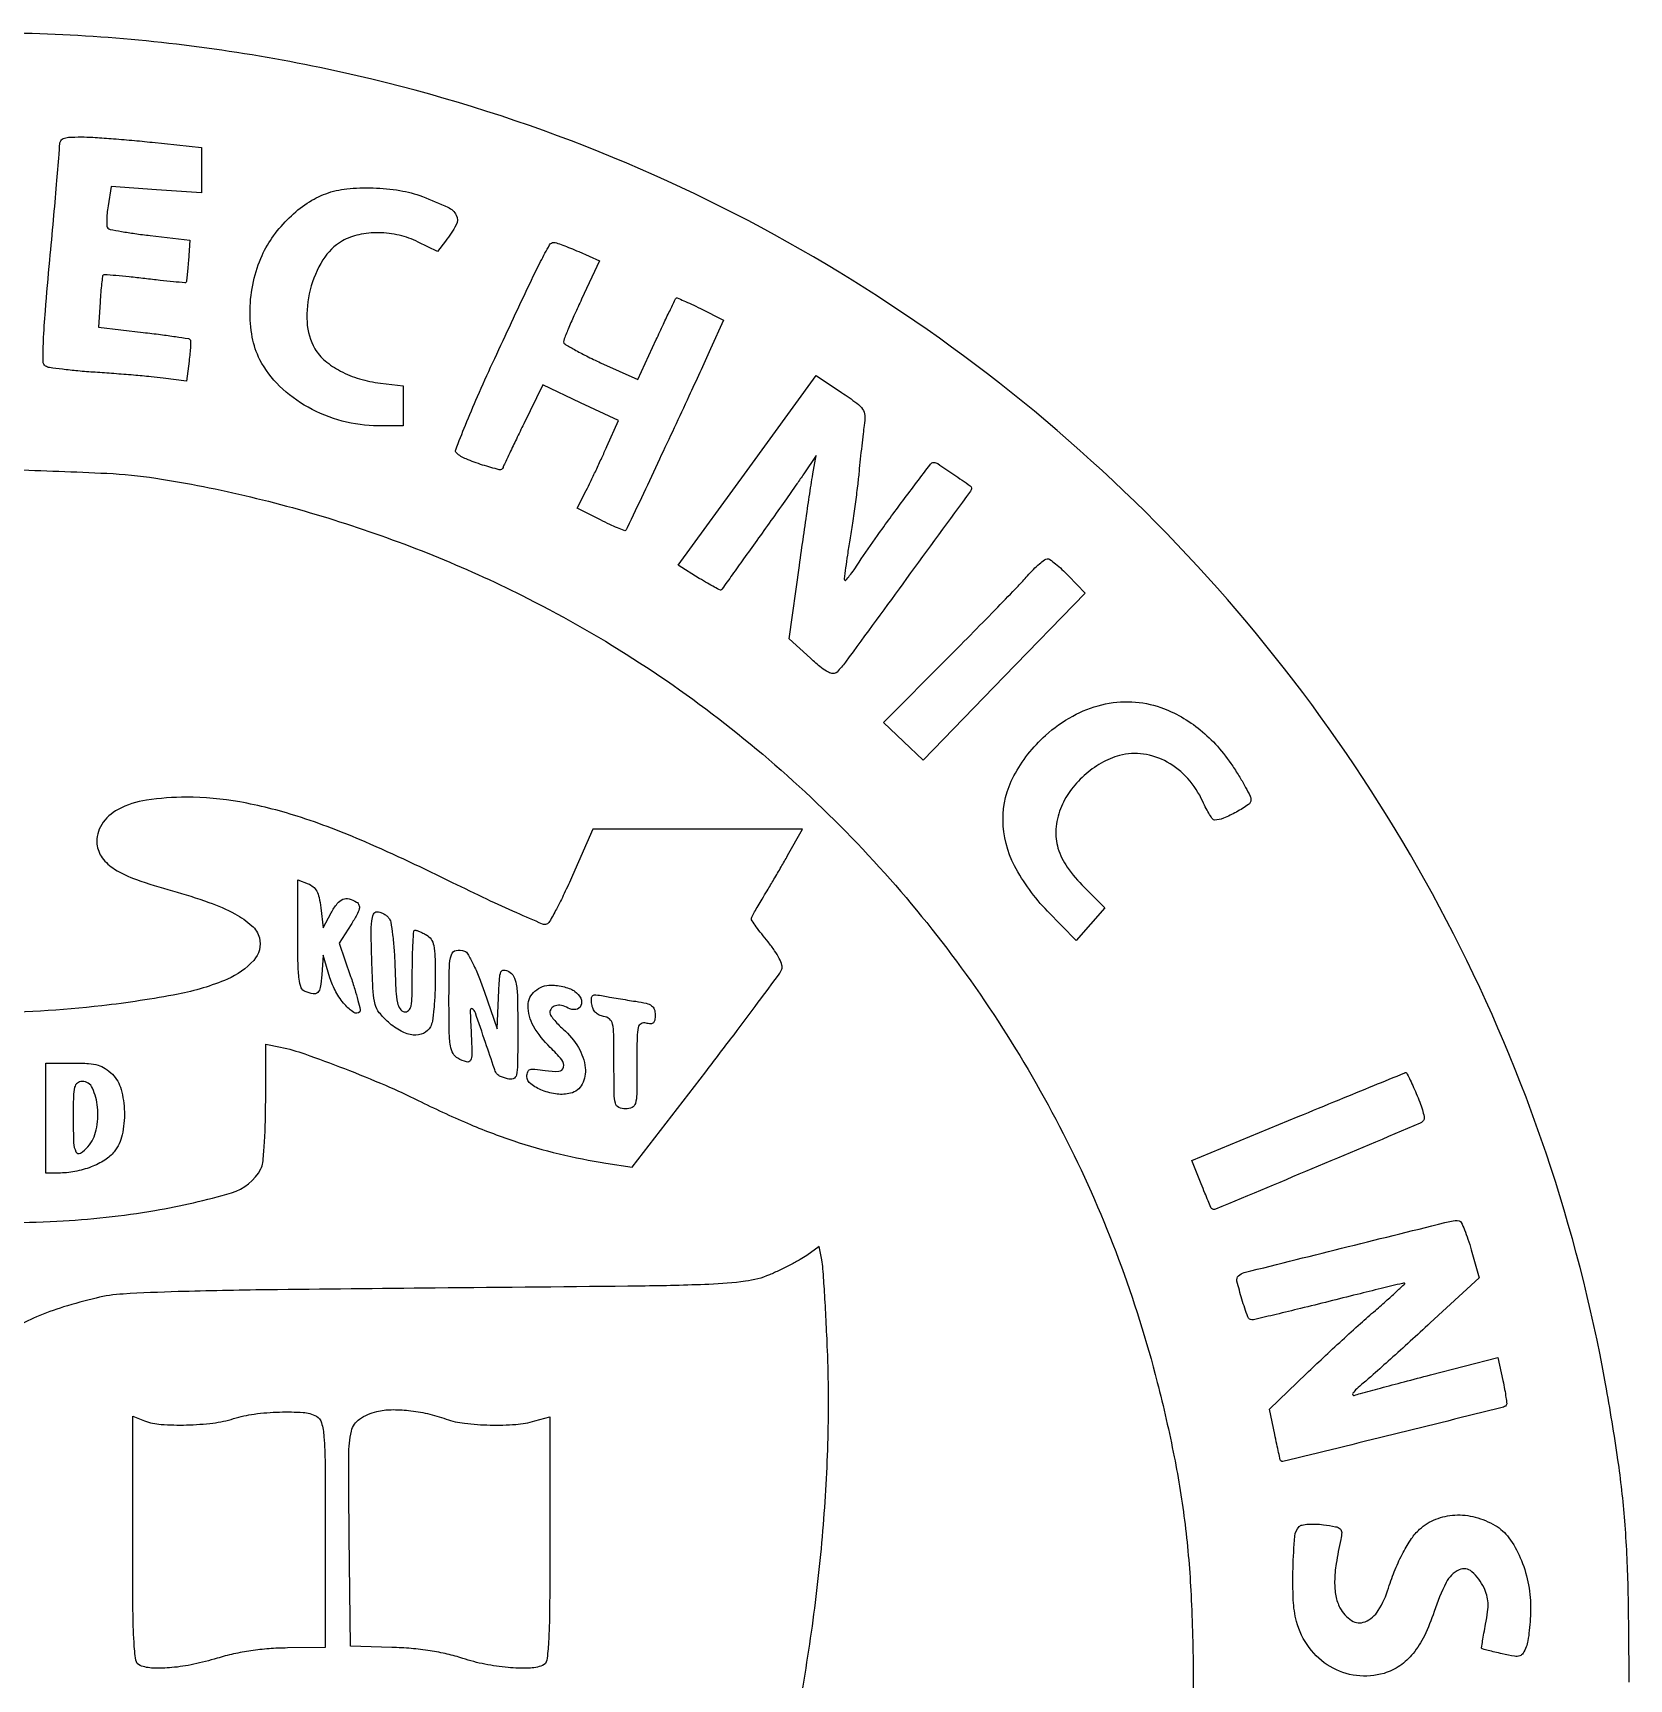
# Model space of a CAD drawing. Extents: x 64 to 2382, y 574 to 1294.
# Drawn here: x 434.2 to 782.5, y 934.6 to 1293.7 of the extents above; entities that cross this region are included whole.
import ezdxf

# ---------------------------------------------------------------- set-up
doc = ezdxf.new("R2010")
doc.units = 0

msp = doc.modelspace()

# ---------------------------------------------------------------- linework, layer by layer
for points in [[(782.5, 934, 0.005193), (782.285382, 954.661827, 0.014484), (781.564476, 969.143418, 0.01647), (780.068564, 982.486655, 0.008598), (777.37352, 999, 0.073612), (744.180737, 1097.207519, 0.072439), (683.829351, 1182.189419, 0.072384), (601.697946, 1246.478141, 0.073315), (504.999166, 1284.346226, 0.018116), (478.712153, 1289.419597, 0.018513), (452.316054, 1292.532953, 0.018513), (425.761513, 1293.685132, 0.018114)], [(429.363071, 1198.449943, -0.004224), (450.355577, 1197.64196, -0.026683), (461, 1196.571036, -0.020389), (481.714065, 1192.492765, -0.019289), (502.419768, 1186.678755, -0.019201), (522.711929, 1179.255122, -0.01973), (542.187769, 1170.356864, -0.053797), (589.355214, 1139.755947, -0.052805), (629.236614, 1099.625216, -0.052801), (659.830323, 1052.027447, -0.053768), (679.553312, 999.362016, -0.013702), (683.242442, 983.13105, -0.018749), (685.609201, 968.333168, -0.018057), (686.917648, 952.975334, -0.011417), (687.38601, 935, -0.007302), (687.207075, 919.285743, -0.014846)], [(415.5, 1034.317675, 0.021375), (439.436268, 1034.502989, 0.029415), (460.81486, 1036.849019, 0.029444), (477.538871, 1040.711695, 0.20103), (483.966564, 1045.937525, 0.097887), (484.373911, 1047.272097, 0.007578), (484.696428, 1051.015815, 0.010134), (484.924623, 1055.529578, 0.007561), (485, 1060.513714), (485, 1073.158911), (488.25, 1072.472432, -0.032737), (493.513008, 1070.995346, -0.007533), (502.166716, 1067.795918, -0.008228), (511.158817, 1064.145296, -0.015662), (518.242232, 1060.867262, 0.015212), (529.045285, 1055.856065, 0.020475), (539.124096, 1052.028247, 0.021622), (549.015689, 1049.196925, 0.020774), (559.247242, 1047.186709), (564.994485, 1046.303639), (581.011272, 1067.106594, 0.001693), (587.192889, 1075.191904, 0.002581), (592.498572, 1082.25588, 0.00092), (597.028488, 1088.375774, 0.067339), (597.625316, 1089.465972, 0.169074), (597.654031, 1090.379338, 0.041127), (597.078047, 1091.797645, 0.034541), (596.055876, 1093.514462, 0.020102), (594.611286, 1095.429495, -0.006237), (593.22752, 1097.161833, -0.00921), (592.060815, 1098.718721, -0.005068), (591.120778, 1100.050759, -0.152264), (591, 1100.438169, -0.117206), (591.091797, 1100.824394, -0.006174), (591.680978, 1101.958756, -0.009454), (592.430129, 1103.297127, -0.006716), (593.318221, 1104.769872, 0.004345), (594.43421, 1106.600849, 0.001803), (595.911671, 1109.093337, 0.001784), (597.475645, 1111.775453, 0.002302), (598.891612, 1114.25), (602.146781, 1120), (579.249134, 1120), (556.351487, 1120), (551.925744, 1109.883892, -0.007683), (550.142892, 1105.973495, -0.011313), (548.447656, 1102.600866, -0.006777), (546.93761, 1099.849452, -0.171856), (546.300318, 1099.296212, -0.197764), (545.400521, 1099.310575, -0.002258), (539.783574, 1101.758339, -0.006499), (533.284871, 1104.726849, -0.004143), (525.800318, 1108.34013, 0.011242), (506.716259, 1117.221417, 0.025628), (491.860122, 1122.844558, 0.0333), (479.337994, 1125.962347, 0.044585), (467.684624, 1126.994423, 0.036868), (459.01919, 1126.347835, 0.083946), (452.800817, 1124.316895, 0.129542), (449.224377, 1121.045842, 0.168957), (448.187884, 1116.765261, 0.136275), (449.343453, 1113.768782, 0.094634), (452.030338, 1111.299897, 0.055032), (456.780645, 1109.037475, 0.015332), (464.655567, 1106.568064, -0.016538), (472.61175, 1104.052096, -0.039058), (478.293684, 1101.532226, -0.054777), (482.003133, 1098.967426, -0.153821), (483.637321, 1096.308891, -0.252634), (482.388725, 1091.39866, -0.105344), (476.635837, 1087.317946, -0.055186), (465.875792, 1084.027318, -0.017522), (449.270322, 1081.492391, -0.030528), (422.455714, 1080.005045, -0.029422)], [(600.820116, 925.25, 0.013089), (604.28593, 946.187917, 0.013649), (606.595243, 966.988737, 0.014092), (607.709269, 987.190069, 0.016646), (607.587163, 1006.326774, 0.002549), (607.288963, 1012.983312, 0.003335), (606.944814, 1019.064004, 0.002464), (606.597516, 1024.153338, 0.031093), (606.338306, 1026.058468), (605.757323, 1028.963387), (603.04696, 1027.033439, -0.025735), (601.637578, 1026.135394, -0.009191), (599.541141, 1024.996961, -0.009091), (597.191472, 1023.830138, -0.010614), (594.918299, 1022.81089, -0.068134), (589.70523, 1021.400513, -0.022136), (581.733944, 1020.730161, -0.007256), (566.856029, 1020.356333, -0.000434), (522, 1019.919389, 0.000751), (485.285407, 1019.538467, 0.004348), (465.896011, 1019.139502, 0.006791), (453.913722, 1018.625717, 0.045087), (448, 1017.752814, 0.016003), (440.908607, 1015.800406, 0.024997), (434.962724, 1013.625601, 0.029289), (430.121088, 1011.231668, 0.048803)]]:
    msp.add_lwpolyline(points, format="xyb")
for points in [[(460.25, 1269.838409), (471, 1268.673931), (471, 1263.729096), (471, 1258.784261), (461.143416, 1259.489735), (451.286832, 1260.195209), (450.610251, 1255.964103, 0.01511), (450.395297, 1254.298509, 0.020916), (450.310543, 1252.794788, 0.018085), (450.337018, 1251.574248, 0.181784), (450.540062, 1251.116499, 0.151874), (451.059019, 1250.838213, 0.004523), (453.512676, 1250.387346, 0.008629), (456.445047, 1249.927887, 0.005805), (459.80807, 1249.5), (468.469687, 1248.5), (468.144066, 1244, -0.004363), (468.002746, 1242.258281, -0.006693), (467.846999, 1240.752591, -0.00273), (467.690117, 1239.472202, -0.161889), (467.590029, 1239.26414, -0.226276), (467.373065, 1239.183371, -0.001006), (464.854986, 1239.412381, -0.004475), (461.975379, 1239.706134, -0.002776), (458.6, 1240.1, 0.003939), (455.218598, 1240.4866, 0.006267), (452.31945, 1240.758244, 0.001936), (449.818802, 1240.951224, 0.226216), (449.522945, 1240.83586, 0.15782), (449.386474, 1240.546729, 0.003443), (449.196249, 1238.983034, 0.00752), (449.012159, 1237.132083, 0.004966), (448.853751, 1235), (448.5, 1229.5), (458.300977, 1228.36569, -0.003202), (462.085475, 1227.903112, -0.005005), (465.335961, 1227.451539, -0.0016), (468.135813, 1227.024797, -0.159058), (468.486785, 1226.846549, -0.200787), (468.617379, 1226.528022, -0.008692), (468.587078, 1225.296179, -0.01365), (468.483601, 1223.804848, -0.00919), (468.287807, 1222.109096), (467.703998, 1217.756475), (462.601999, 1218.398208, 0.007416), (459.991089, 1218.687342, 0.002462), (456.1557, 1219.035532, 0.002451), (451.90121, 1219.379658, 0.002786), (447.821659, 1219.666665, -0.006175), (444.029046, 1219.959333, -0.008595), (440.642959, 1220.321505, -0.005703), (437.82756, 1220.704334, -0.102108), (436.974393, 1221.015826, -0.260339), (436.422065, 1222.008254, -0.009642), (436.514456, 1226.448843, -0.010752), (436.924175, 1233.092698, -0.002541), (437.902734, 1244.161559, 0.000849), (438.7063, 1252.913309, 0.00123), (439.383928, 1260.646486, 0.00062), (439.934832, 1267.212782, 0.020619), (440, 1268.792428, -0.083771), (440.201141, 1269.984542, -0.203019), (440.788085, 1270.633976, -0.097016), (442.006447, 1270.934553, -0.012037), (444.75, 1271.001444, -0.014792), (447.274112, 1270.927524, -0.004009), (451.2625, 1270.660398, -0.004054), (455.785939, 1270.284081, -0.004199)], [(519.212487, 1257.995397, -0.017132), (524.774658, 1255.665759, -0.167595), (526.588721, 1253.931183, -0.248704), (526.563807, 1251.824629, -0.039601), (524.231316, 1248.252839), (522.49568, 1246.005678), (518.290627, 1248.086172, 0.058461), (514.156696, 1249.560872, 0.053131), (509.656357, 1250.102186, 0.05526), (505.334903, 1249.682288, 0.078572), (501.735073, 1248.310455, 0.125261), (497.480683, 1244.183962, 0.07566), (494.727928, 1237.680358, 0.075196), (494.023383, 1230.605678, 0.119895), (495.75, 1224.809121, 0.086503), (497.964528, 1222.183826, 0.053748), (501.32182, 1219.935453, 0.04871), (505.474943, 1218.250762, 0.042559), (510.068392, 1217.305494), (515, 1216.721418), (515, 1212.360709), (515, 1208), (509.537513, 1208, -0.065141), (501.698196, 1209.025674, -0.062435), (494.264712, 1212.037061, -0.064696), (488.043732, 1216.657499, -0.081369), (483.76083, 1222.40532, -0.07435), (482.071837, 1227.343195, -0.050398), (481.593347, 1233.279106, -0.04845), (482.321594, 1239.469741, -0.053905), (484.222548, 1245.174932, -0.050042), (486.727775, 1249.457201, -0.043231), (490.147274, 1253.389627, -0.044272), (494.086381, 1256.576058, -0.061188), (498.137077, 1258.630856, -0.060941), (502.697148, 1259.676905, -0.033489), (508.428075, 1259.887953, -0.033148), (514.273794, 1259.322592, -0.049965)], [(553.300988, 1245.985008), (557.856213, 1243.970015), (553.928106, 1235.587655, 0.003775), (552.42296, 1232.311618, 0.005547), (551.153881, 1229.407896, 0.002775), (550.120678, 1226.932398, 0.09777), (550, 1226.321149, 0.26286), (550.268037, 1225.846529, 0.007349), (552.375298, 1224.617731, 0.013231), (554.986847, 1223.235607, 0.008479), (558.086119, 1221.76385), (566.172239, 1218.090698), (570.220343, 1226.795349, -0.001049), (571.791243, 1230.15481, -0.001644), (573.157555, 1233.036196, -0.000415), (574.362082, 1235.5496, -0.062752), (574.53479, 1235.817233, -0.323846), (574.774599, 1235.877447, -0.004703), (576.209034, 1235.288194, -0.0108), (577.901579, 1234.53077, -0.006662), (579.860332, 1233.570775), (584.919531, 1231.007085), (582.077745, 1224.753542, -0.002108), (577.341255, 1214.446174, -0.000901), (570.925028, 1200.702025, -0.000069), (563.897887, 1185.725136, -0.086856), (563.519457, 1185.186124, -0.298474), (563.248377, 1185.129679, -0.005226), (561.792344, 1185.720168, -0.01128), (560.071647, 1186.485055, -0.007044), (558.090114, 1187.454336), (552.981359, 1190.043138), (554.953058, 1193.907986, 0.005683), (555.885474, 1195.78816, 0.002468), (557.084177, 1198.307657, 0.002442), (558.33229, 1200.998811, 0.003246), (559.439163, 1203.458354), (561.953569, 1209.143873), (553.726785, 1213.034591), (545.5, 1216.925308), (541.321442, 1208.42698, 0.001457), (539.695271, 1205.095201, 0.002059), (538.267969, 1202.117938, 0.001177), (537.079736, 1199.597636, 0.029122), (536.794404, 1198.883212, -0.391087), (535.963741, 1198.425694, -0.015424), (532.321187, 1199.445565, -0.023185), (528.711967, 1200.763869, -0.082102), (526.63015, 1202.070233, -0.314261), (526.460247, 1202.771867, -0.002758), (528.587139, 1208.145025, -0.008159), (531.220464, 1214.395265, -0.00502), (534.513732, 1221.66985, -0.000782), (541.8388, 1237.363085, -0.007967), (544.991441, 1243.820056, -0.011265), (546.935663, 1247.441786, -0.270202), (547.893206, 1248, -0.08305), (548.433833, 1247.909578, -0.006309), (549.833422, 1247.408096, -0.008547), (551.494095, 1246.756773, -0.006402)], [(615.598934, 1208.070225, 0.005972), (615.359126, 1206.258834, 0.002068), (615.055113, 1203.639379, 0.002055), (614.743934, 1200.750341, 0.002388), (614.472388, 1198, -0.006975), (614.138851, 1194.911802, -0.003284), (613.626182, 1190.931719, -0.003253), (613.034628, 1186.769454, -0.004577), (612.448886, 1183.065426, 0.004229), (611.931438, 1179.807966, 0.006713), (611.549532, 1177.009881, 0.002196), (611.264462, 1174.601802, 0.22857), (611.371568, 1174.295098, 0.438268), (611.598767, 1174.304353, 0.008519), (612.425549, 1175.312381, 0.014615), (613.397599, 1176.616119, 0.008559), (614.488102, 1178.229672, -0.011475), (618.474968, 1184.055296, -0.004959), (624.037068, 1191.635619, -0.000886), (630.044384, 1199.625194, -0.235281), (630.7968, 1200, -0.147458), (631.653573, 1199.741708, -0.003489), (635.164004, 1197.378093, -0.002466), (638.726754, 1194.917087, -0.245079), (639, 1194.393105, -0.159135), (638.79094, 1193.752876, -0.000067), (624.863832, 1174.706701, -0.000275), (611.493444, 1156.44804, -0.034963), (609.672282, 1154.296853, -0.206656), (608.846945, 1153.956806, -0.115664), (607.775733, 1154.226982, -0.053423), (606.253463, 1155.233297, -0.011634), (603.872602, 1157.296853), (599.245203, 1161.5), (601.463503, 1177.5, -0.000915), (602.365466, 1183.9192, -0.001088), (603.241124, 1189.975, -0.000942), (604.000575, 1195.08071, -0.007023), (604.399918, 1197.5), (605.118032, 1201.5), (602.407506, 1197.5, -0.003897), (600.895148, 1195.305198, -0.000874), (598.282949, 1191.590625, -0.000907), (595.252165, 1187.313283, -0.000878), (592.172733, 1183, 0.000018), (589.27229, 1178.95215, 0.000029), (586.793331, 1175.491823, 0.000005), (584.602595, 1172.433372, 0.001596), (584.425839, 1172.184929, -0.371305), (584.216724, 1172.132743, -0.004819), (582.923034, 1172.799907, -0.011051), (581.394873, 1173.650436, -0.006691), (579.622563, 1174.720913), (575.041935, 1177.571968), (590.084826, 1198.253799), (605.127717, 1218.93563), (610.621384, 1215.28804, -0.009951), (613.98747, 1212.955261, -0.085493), (615.262673, 1211.651424, -0.143209), (615.718811, 1210.27148, -0.044611)], [(660.199796, 1175.25), (663.805488, 1171.5), (646.152744, 1153.283303), (628.5, 1135.066605), (624.145911, 1139.166516), (619.791822, 1143.266427), (633.846164, 1157.383214, 0.001391), (639.469108, 1163.062654, 0.001656), (644.741344, 1168.453171, 0.001431), (649.159812, 1173.026928, 0.010735), (651.200253, 1175.244603, -0.014537), (652.540463, 1176.679178, -0.019627), (653.838271, 1177.890814, -0.016992), (654.966832, 1178.799417, -0.161048), (655.547052, 1178.994603, -0.156519), (656.139152, 1178.807958, -0.015448), (657.345705, 1177.896852, -0.018313), (658.7424, 1176.685888, -0.013526)], [(680.30201, 1146.556065, -0.043225), (684.805988, 1144.495784, -0.042225), (688.926472, 1141.677924, -0.040526), (692.661009, 1138.091111, -0.033962), (696.015035, 1133.739627, -0.009824), (697.541249, 1131.353914, -0.013026), (698.829416, 1129.121848, -0.010373), (699.808232, 1127.226148, -0.114467), (700, 1126.399467, -0.249843), (699.447966, 1125.363666, -0.02178), (696.816006, 1123.757521, -0.027396), (693.983739, 1122.390817, -0.099024), (692.02975, 1122, -0.240118), (691.658657, 1122.189117, -0.016562), (690.978857, 1123.193414, -0.020696), (690.22638, 1124.505993, -0.013882), (689.471733, 1126.062685, 0.076473), (686.223894, 1131.060383, 0.08462), (681.72134, 1134.649801, 0.090137), (676.537714, 1136.392964, 0.102519), (671.315089, 1136.080748, 0.064899), (667.323596, 1134.422969, 0.052708), (663.573149, 1131.696589, 0.052762), (660.479473, 1128.24985, 0.065401), (658.431701, 1124.460332, 0.072133), (657.43323, 1120.011838, 0.092891), (657.885947, 1115.85479, 0.080885), (659.907047, 1111.725188, 0.042234), (663.611427, 1107.335941), (668.085715, 1102.861654), (664.960901, 1099.302687), (661.836087, 1095.743721), (655.58885, 1102.146453, -0.072474), (648.409465, 1112.026091, -0.118875), (645.893188, 1122.002202, -0.125932), (648.248134, 1131.620798, -0.087178), (655.188776, 1140.479817, -0.056698), (661.092028, 1144.685604, -0.067193), (667.468906, 1147.170526, -0.070844), (673.985011, 1147.797613, -0.074416)], [(497.013378, 1102.891528), (497.526755, 1098.5), (499.289058, 1101.75, -0.038455), (500.602865, 1103.782932, -0.130118), (501.839581, 1104.745528, -0.167715), (503.194657, 1104.840921, -0.075849), (504.84575, 1104.116493, -0.165306), (505.362679, 1103.474992, -0.149426), (505.408777, 1102.62162, -0.067187), (504.903143, 1101.344053, -0.013016), (503.630072, 1099.206048), (501.068644, 1095.148483), (503.532168, 1087.905421, -0.007239), (504.44273, 1085.095452, -0.011363), (505.134957, 1082.652934, -0.005574), (505.643132, 1080.596772, -0.259752), (505.529055, 1080.195721, -0.356572), (504.218539, 1080.063751, -0.066808), (502.264021, 1081.771406, -0.053453), (500.329902, 1084.52413, -0.054117), (499.032789, 1087.613179), (497.57758, 1092.5), (497.231292, 1088.25, -0.018652), (496.903441, 1085.498614, -0.158915), (496.346678, 1084.405513, -0.244942), (495.387604, 1084.104541, -0.047552), (493.581787, 1084.606989, -0.216024), (492.7548, 1085.444829, -0.056855), (492.296135, 1087.32086, -0.02712), (492.057126, 1090.636064, -0.004436), (492, 1097.074765), (492, 1108.935552), (494.25, 1108.109304, -0.084139), (495.365443, 1107.470915, -0.099336), (496.133589, 1106.530815, -0.069803), (496.651345, 1105.102099, -0.022983)], [(511.837437, 1100.695876, -0.13137), (512.277, 1099.741163, -0.01078), (512.687053, 1097.003469, -0.013867), (513.019841, 1093.666008, -0.010228), (513.209882, 1089.957303, 0.005578), (513.429524, 1084.718003, 0.038223), (513.762597, 1082.159669, 0.094432), (514.32611, 1080.804904, 0.20253), (515.25, 1080.188103, 0.235895), (516.166658, 1080.446061, 0.160229), (516.711005, 1081.407, 0.044873), (516.951569, 1083.626586, 0.004569), (517, 1088.926676, -0.005845), (517.040673, 1092.405723, -0.009723), (517.166187, 1095.334711, -0.003749), (517.337693, 1097.788925, -0.391759), (517.565741, 1098, -0.086217), (517.892691, 1097.943201, -0.012142), (518.533485, 1097.695915, -0.013553), (519.283696, 1097.361176, -0.011153), (520.065741, 1096.964816, -0.125637), (521.085105, 1096.031498, -0.095275), (521.662976, 1094.623644, -0.043269), (521.936024, 1092.218285, -0.006637), (522, 1087.399075, -0.011123), (521.924175, 1083.991137, -0.013528), (521.695915, 1080.80618, -0.012107), (521.368894, 1078.156828, -0.086306), (520.964816, 1076.934259, -0.161647), (519.430591, 1075.479326, -0.137019), (517.217408, 1075.108494, -0.09952), (514.544297, 1075.949213, -0.056507), (511.765777, 1077.916072, -0.040757), (509.800948, 1079.981514, -0.104856), (508.8726, 1081.808994, -0.052563), (508.44611, 1084.51991, -0.004702), (508.158975, 1091.416072, -0.004562), (508.02675, 1097.142604, -0.030033), (508.158822, 1100.006326, -0.072986), (508.544993, 1101.507123, -0.30202), (509.28653, 1102, -0.073741), (509.927959, 1101.904883, -0.044571), (510.641649, 1101.616914, -0.043623), (511.314978, 1101.194967, -0.057837)], [(528.364909, 1093.413466, -0.172368), (529.102785, 1092.78207, -0.015485), (530.267871, 1090.601208, -0.018714), (531.511533, 1087.833158, -0.013516), (532.696696, 1084.663466), (535.5, 1076.5), (535.795932, 1083.260602, -0.005026), (536.02233, 1087.464951, -0.077964), (536.336068, 1088.871505, -0.320684), (536.958135, 1089.274699, -0.11192), (538.045932, 1088.975418, -0.144847), (539.109006, 1087.92567, -0.087696), (539.684968, 1086.239027, -0.034483), (539.944761, 1083.19669, -0.004062), (540, 1076.397429, -0.002374), (539.963495, 1068.707616, -0.048827), (539.716217, 1066.406965, -0.257444), (539.020282, 1065.594986, -0.165609), (537.75, 1065.55684, -0.022757), (536.041742, 1066.168279, -0.161194), (535.382114, 1066.733951, -0.053665), (534.898185, 1067.775192, -0.000998), (532.963884, 1073.5, 0.002293), (530.757952, 1079.973423, 0.171504), (530.078255, 1080.826581, 0.599721), (529.62165, 1080.563902, 0.005056), (529.835327, 1075.454382, -0.006987), (530.006222, 1070.95143, -0.129586), (529.679035, 1069.577442, -0.359936), (528.842208, 1069.235134, -0.047207), (526.934259, 1070.035184, -0.146512), (525.884944, 1071.078124, -0.086204), (525.314751, 1072.767524, -0.034262), (525.055591, 1075.80822, -0.004132), (525, 1082.535184, -0.005355), (525.07917, 1089.927178, -0.069755), (525.517826, 1092.633227, -0.275571), (526.556726, 1093.568613, -0.141337)], [(552.47135, 1084.644608, -0.122031), (553.737074, 1083.131362, -0.2129), (553.791931, 1081.52638, -0.272399), (552.693618, 1080.685299, -0.15447), (550.99417, 1081.00312, 0.069231), (549.519038, 1081.546867, 0.118809), (548.215579, 1081.518717, 0.164653), (547.339122, 1080.938862, 0.166498), (547, 1079.948697, 0.153897), (547.159717, 1079.442078, 0.019864), (547.856643, 1078.526304, 0.021668), (548.79946, 1077.480321, 0.01652), (549.916233, 1076.417053, -0.07645), (553.238394, 1072.394872, -0.106001), (554.733901, 1067.979191, -0.151606), (554.061911, 1064.399779, -0.212723), (551.537877, 1062.420151, -0.09128), (548.622277, 1062.233739, -0.062341), (545.391745, 1063.033647, -0.068172), (542.825281, 1064.447, -0.23712), (542, 1066.08937, -0.087013), (542.175787, 1067.09184, -0.231665), (542.684322, 1067.583293, -0.105574), (543.717458, 1067.689719, -0.012712), (546, 1067.384009, 0.048804), (548.968657, 1067.202595, 0.343882), (550.00473, 1068.073366, 0.228837), (549.604615, 1069.704952, 0.029108), (547.072659, 1072.430389, -0.07019), (543.439297, 1077.048062, -0.136422), (542.263398, 1081.552695, -0.216367), (543.755304, 1084.705389, -0.177489), (547.287432, 1086, -0.035248), (548.698462, 1085.900404, -0.028709), (550.18396, 1085.601853, -0.029596), (551.524782, 1085.165079, -0.06441)], [(565.75, 1082.46563, -0.018111), (568.056497, 1082.031577, -0.096828), (569.222562, 1081.517426, -0.162495), (569.802084, 1080.739528, -0.079696), (570, 1079.505722, -0.039071), (569.91005, 1078.356377, -0.172436), (569.590738, 1077.768698, -0.196639), (569.00216, 1077.558348, -0.052723), (568, 1077.710251, 0.186681), (566.911215, 1077.586322, 0.221484), (566.288397, 1076.771143, 0.05065), (566.042398, 1074.646589, 0.003516), (566, 1068.616631, -0.003344), (565.957318, 1062.233856, -0.060314), (565.685008, 1060.211663, -0.222204), (564.951609, 1059.32602, -0.110915), (563.5, 1059, -0.114255), (562.048079, 1059.336166, -0.220766), (561.312938, 1060.243045, -0.05854), (561.042081, 1062.319995, -0.003183), (561, 1068.930449, 0.003789), (560.952359, 1075.217305, 0.050275), (560.685311, 1077.516702, 0.166932), (560.01308, 1078.620809, 0.138884), (558.75, 1079.180449, -0.071658), (557.757026, 1079.470451, -0.093854), (556.98624, 1080.014212, -0.091813), (556.456145, 1080.812568, -0.065694), (556.167667, 1081.847539, -0.035317), (556.075898, 1083.155872, -0.240817), (556.361725, 1083.714115, -0.185256), (557.043565, 1083.894472, -0.020501), (558.667667, 1083.651067, 0.004215), (560.050225, 1083.397582, 0.001765), (561.91644, 1083.07844, 0.001746), (563.915509, 1082.751009, 0.002266)], [(451.545455, 1066.545455, -0.130456), (453.449205, 1063.26591, -0.060642), (454.167448, 1058.359977, -0.060047), (453.684976, 1053.334656, -0.113193), (451.954514, 1049.669303, -0.086915), (449.911544, 1047.837755, -0.048158), (446.903871, 1046.342924, -0.044921), (443.374899, 1045.346364, -0.045887), (439.75, 1045.005577), (437, 1045), (437, 1057), (437, 1069), (443.045455, 1069, -0.014876), (446.369201, 1068.901089, -0.055462), (448.428176, 1068.546992, -0.077107), (449.991873, 1067.820304, -0.049154)], [(736.06687, 1062.343998, -0.011852), (736.808787, 1060.493228, -0.015984), (737.385831, 1058.783988, -0.013008), (737.778025, 1057.353594, -0.141775), (737.754344, 1056.763031, -0.215728), (736.942533, 1055.885815, -0.000277), (714.662535, 1046.502615, -0.000225), (692.269134, 1037.098132, -0.304794), (691.397099, 1037.269958, -0.095894), (691.261977, 1037.470314, -0.001127), (690.639986, 1038.941921, -0.003366), (689.935007, 1040.652574, -0.002186), (689.142182, 1042.638709), (687.116918, 1047.777418), (710.308459, 1057.330816, -0.000206), (719.220856, 1060.997842, -0.000338), (726.771361, 1064.094909, -0.000024), (733.560276, 1066.873839, -0.047144), (733.785537, 1066.942106, -0.33645), (733.943508, 1066.86598, -0.003017), (734.573463, 1065.615293, -0.008626), (735.281132, 1064.124928, -0.005275)], [(443, 1057, 0.008983), (443.096531, 1051.627683, 0.110218), (443.611898, 1049.654524, 0.435013), (444.586672, 1049.379363, 0.077319), (446.214442, 1050.75, 0.12906), (448.023214, 1054.401572, 0.073005), (448.308635, 1059.363444, 0.084994), (447.203947, 1063.5519, 0.293883), (444.952996, 1065, 0.165834), (443.907495, 1064.643435, 0.170114), (443.311031, 1063.725932, 0.054451), (443.051946, 1061.754126, 0.005463)], [(748.075718, 1028.266336), (749.80057, 1022.149628), (739.127233, 1012.324814, -0.001492), (734.749284, 1008.318971, -0.00157), (730.42096, 1004.406951, -0.001501), (726.666387, 1001.055152, -0.007059), (724.476948, 999.166933, 0.01302), (723.056909, 997.912438, 0.045385), (722.241476, 997.002119, 0.279682), (722.206581, 996.633317, 0.378082), (722.5, 996.510378, -0.015166), (723.871332, 996.928345, -0.000827), (728.227513, 998.105212, -0.001285), (733.416868, 999.483677, -0.000938), (739.189406, 1000.989603), (753.878812, 1004.792315), (754.960146, 999.75023, -0.007307), (755.350024, 997.793242, -0.011263), (755.624112, 996.089533, -0.005806), (755.804122, 994.661269, -0.228654), (755.701987, 994.368654, -0.136568), (754.821577, 993.871623, -0.000118), (731.006535, 987.986909, -0.000067), (706.978259, 982.058947, -0.298421), (706.506733, 982.224827, -0.105558), (706.397457, 982.455642, -0.001349), (706.029144, 984.034793, -0.003862), (705.62075, 985.872155, -0.002514), (705.176185, 988), (704.055916, 993.5), (712.135702, 1001.295918, -0.003791), (715.73353, 1004.715051, -0.002583), (719.874194, 1008.550797, -0.002603), (723.907158, 1012.209783, -0.005238), (727.133421, 1015.045918, 0.003829), (729.74666, 1017.330131, 0.006868), (731.851575, 1019.250988, 0.002905), (733.539766, 1020.853147, 0.675556), (733.480679, 1021, 0.059335), (733.039179, 1020.947422, 0.00026), (728.404076, 1019.825, 0.001258), (723.139996, 1018.53333, 0.000793), (717, 1017, -0.00127), (710.836034, 1015.466927, -0.001955), (705.494767, 1014.175, -0.000622), (700.861949, 1013.079674, -0.057794), (700.174959, 1013, -0.316522), (699.301836, 1013.614266, -0.012734), (698.019035, 1017.496278, -0.013444), (696.943029, 1021.433166, -0.262093), (697.270475, 1022.603808, -0.135999), (698.516933, 1023.309326, -0.000261), (721.172791, 1028.954433, -0.00031), (743.715319, 1034.543947, -0.112396), (745.425433, 1034.575725, -0.232319), (745.866198, 1034.232364, -0.013694), (746.585695, 1032.642861, -0.018383), (747.347667, 1030.624093, -0.012325)], [(496.065741, 991.964816, -0.20584), (497.192409, 990.552574, -0.048164), (497.719621, 987.501882, -0.017341), (497.955648, 981.632928, -0.001406), (497.99734, 966.214816), (497.99468, 941.5), (489.74734, 941.420231, 0.016604), (485.72859, 941.247814, 0.017355), (481.789377, 940.8096, 0.0178), (477.990435, 940.114024, 0.019916), (474.392187, 939.170231, -0.022262), (469.305643, 937.861545, -0.028653), (464.53319, 937.140185, -0.031969), (460.453425, 937.022615, -0.083015), (457.581787, 937.606989, -0.271191), (456.672864, 938.743133, -0.021902), (456.270366, 942.702665, -0.012828), (456.047706, 949.690445, -0.00155), (456, 965.082238), (456, 991.950498), (458.5651, 990.975249, 0.074021), (462.173022, 990.185293, 0.023032), (467.734079, 990.064481, 0.023728), (473.503255, 990.479314, 0.046538), (478, 991.448285, -0.043731), (482.50163, 992.444732, -0.025468), (488.019602, 992.884386, -0.023578), (493.185736, 992.788469, -0.106825)], [(524.375727, 991.349015, 0.055145), (528.411258, 990.426342, 0.023251), (533.968056, 990.047333, 0.023309), (539.566238, 990.187332, 0.051969), (543.756602, 990.930194), (547, 991.860389), (547, 965.037183, -0.001553), (546.952282, 949.672312, -0.012848), (546.7296, 942.695531, -0.021956), (546.326965, 938.742561, -0.271108), (545.418213, 937.606989, -0.08513), (542.390557, 937.004096, -0.028828), (537.884219, 937.143533, -0.027797), (532.844785, 937.875049, -0.029172), (528, 939.153803, 0.023329), (524.638004, 940.083313, 0.017381), (520.856659, 940.803991, 0.016351), (516.77316, 941.299988, 0.014512), (512.5, 941.553042), (503.5, 941.82428), (503.232532, 965.775198, -0.002699), (503.1308, 983.406802, -0.054565), (503.71057, 988.721927, -0.190563), (505.488793, 991.353304, -0.093105), (509.256163, 993.009689, -0.053021), (512.409148, 993.398221, -0.031526), (516.193241, 993.222642, -0.029298), (520.284001, 992.528951, -0.027106)], [(753.275501, 968.153864, -0.103682), (756.269823, 965.454349, -0.055247), (758.759347, 961.10754, -0.050952), (760.433924, 955.842261, -0.051573), (761, 950.368755, -0.013438), (760.930922, 947.799002, -0.013436), (760.723886, 945.236539, -0.013378), (760.423498, 943.012405, -0.050623), (760.060036, 941.657908, -0.046197), (759.372757, 940.255418, -0.187464), (758.63061, 939.688664, -0.113672), (757.471287, 939.624614, -0.012459), (754.838572, 940.147605, -0.003177), (753.184005, 940.530423, -0.004907), (751.759572, 940.884351, -0.001726), (750.538646, 941.204968, -0.136908), (750.369189, 941.304797, -0.232356), (750.312571, 941.481741, -0.001944), (750.535856, 942.951027, -0.006332), (750.823292, 944.652386, -0.003973), (751.2004, 946.63487, 0.017061), (751.635934, 949.303123, 0.04271), (751.719347, 951.273137, 0.054506), (751.466897, 952.92167, 0.048803), (750.859747, 954.542629, 0.09687), (748.195259, 958.054497, 0.301906), (745.39789, 958.454984, 0.166696), (742.589633, 955.706937, 0.036173), (739.95023, 949.35044, -0.031303), (737.82403, 944.085859, -0.058927), (735.376163, 940.217141, -0.071863), (732.480945, 937.544424, -0.077878), (729.022766, 935.888675, -0.104482), (723.017099, 935.389732, -0.10289), (717.286323, 937.355089, -0.10011), (712.6966, 941.503953, -0.093576), (709.944297, 947.206864, -0.055219), (709.233626, 951.824449, -0.017375), (709.180196, 958.822497, -0.011513), (709.529105, 965.775808, -0.180968), (710.505388, 967.897685, -0.148148), (711.158765, 968.243971, -0.029549), (712.48245, 968.422575, -0.028899), (714.104959, 968.450578, -0.023428), (715.839122, 968.298674, -0.012503), (718.467447, 967.876608, -0.130788), (719.444379, 967.411512, -0.228418), (719.788801, 966.634503, -0.047074), (719.595281, 965.106377, 0.015502), (718.592446, 959.86499, 0.036383), (718.252962, 955.895208, 0.048995), (718.520653, 952.765971, 0.073633), (719.40756, 950.178758, 0.131815), (721.928809, 947.414026, 0.243753), (724.879639, 947.144374, 0.159981), (727.781978, 949.61052, 0.060985), (730.008899, 954.5, -0.020545), (731.477144, 958.564585, -0.024747), (733.196596, 962.243517, -0.027239), (735.017479, 965.273223, -0.060062), (736.786141, 967.307747, -0.089325), (740.30764, 969.501016, -0.08208), (744.479605, 970.412337, -0.077448), (748.935803, 969.950283, -0.067386)]]:
    msp.add_lwpolyline(points, format="xyb", close=True)

doc.saveas('drawing.dxf')
